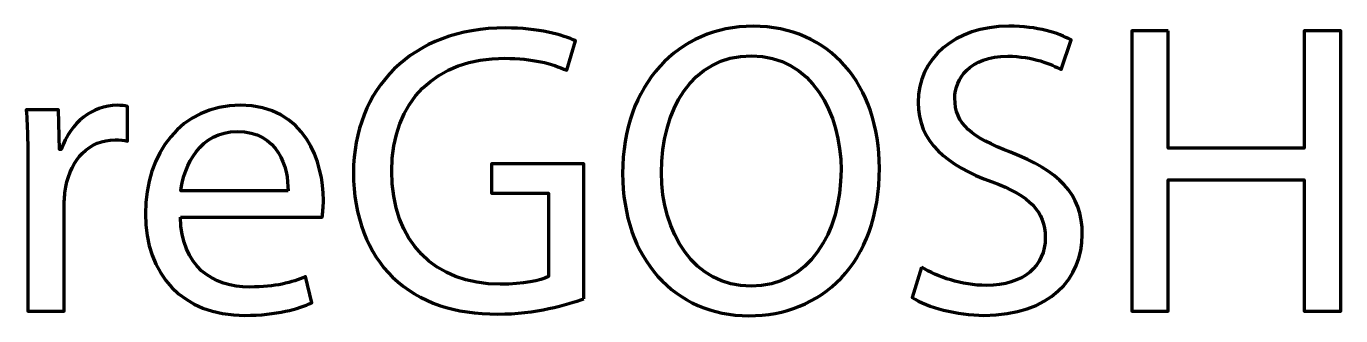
# Model space of a CAD drawing. Extents: x 202 to 552, y 394 to 471.
import ezdxf

# ---------------------------------------------------------------- set-up
doc = ezdxf.new("R2010")
doc.units = 0
doc.header["$MEASUREMENT"] = 0
doc.layers.add('Layer 1', color=7, linetype='Continuous', lineweight=0)

# ---------------------------------------------------------------- blocks, each defined once
blk = doc.blocks.new('Block_1')
at = {"layer": 'Layer 1', "color": 18, "lineweight": 106, "true_color": 0x000000}
for points, knots in [([(350.56, 398.36), (346.24, 396.81), (337.71, 394.26), (327.64, 394.26), (316.34, 394.26), (307.04, 397.14), (299.73, 404.11), (293.31, 410.32), (289.32, 420.28), (289.32, 431.91), (289.43, 454.17), (304.72, 470.44), (329.74, 470.44), (338.38, 470.44), (345.13, 468.56), (348.35, 467.01), (348.35, 467.01), (346.02, 459.15), (346.02, 459.15), (342.03, 460.92), (337.05, 462.36), (329.52, 462.36), (311.36, 462.36), (299.51, 451.07), (299.51, 432.35), (299.51, 413.42), (310.92, 402.23), (328.3, 402.23), (334.61, 402.23), (338.93, 403.12), (341.15, 404.23), (341.15, 404.23), (341.15, 426.48), (341.15, 426.48), (341.15, 426.48), (325.98, 426.48), (325.98, 426.48), (325.98, 426.48), (325.98, 434.23), (325.98, 434.23), (325.98, 434.23), (350.56, 434.23), (350.56, 434.23), (350.56, 434.23), (350.56, 398.36), (350.56, 398.36)], [0, 0, 0, 0, 1, 1, 1, 2, 2, 2, 3, 3, 3, 4, 4, 4, 5, 5, 5, 6, 6, 6, 7, 7, 7, 8, 8, 8, 9, 9, 9, 10, 10, 10, 11, 11, 11, 12, 12, 12, 13, 13, 13, 14, 14, 14, 15, 15, 15, 15]), ([(429.07, 433.13), (429.07, 407.44), (413.45, 393.82), (394.41, 393.82), (374.7, 393.82), (360.85, 409.1), (360.85, 431.69), (360.85, 455.38), (375.58, 470.89), (395.51, 470.89), (415.89, 470.89), (429.07, 455.27), (429.07, 433.13)], [0, 0, 0, 0, 1, 1, 1, 2, 2, 2, 3, 3, 3, 4, 4, 4, 4]), ([(440.25, 406.77), (444.57, 404.11), (450.88, 401.9), (457.52, 401.9), (467.38, 401.9), (473.14, 407.11), (473.14, 414.63), (473.14, 421.61), (469.15, 425.6), (459.07, 429.47), (446.89, 433.79), (439.36, 440.1), (439.36, 450.62), (439.36, 462.25), (449, 470.89), (463.5, 470.89), (471.14, 470.89), (476.68, 469.11), (480, 467.23), (480, 467.23), (477.34, 459.37), (477.34, 459.37), (474.91, 460.7), (469.92, 462.91), (463.17, 462.91), (452.98, 462.91), (449.11, 456.82), (449.11, 451.73), (449.11, 444.75), (453.65, 441.32), (463.94, 437.33), (476.57, 432.46), (482.99, 426.37), (482.99, 415.41), (482.99, 403.89), (474.46, 393.93), (456.86, 393.93), (449.66, 393.93), (441.8, 396.03), (437.81, 398.69), (437.81, 398.69), (440.25, 406.77), (440.25, 406.77)], [0, 0, 0, 0, 1, 1, 1, 2, 2, 2, 3, 3, 3, 4, 4, 4, 5, 5, 5, 6, 6, 6, 7, 7, 7, 8, 8, 8, 9, 9, 9, 10, 10, 10, 11, 11, 11, 12, 12, 12, 13, 13, 13, 14, 14, 14, 14]), ([(505.8, 469.67), (505.8, 469.67), (505.8, 438.44), (505.8, 438.44), (505.8, 438.44), (541.9, 438.44), (541.9, 438.44), (541.9, 438.44), (541.9, 469.67), (541.9, 469.67), (541.9, 469.67), (551.64, 469.67), (551.64, 469.67), (551.64, 469.67), (551.64, 395.03), (551.64, 395.03), (551.64, 395.03), (541.9, 395.03), (541.9, 395.03), (541.9, 395.03), (541.9, 430.03), (541.9, 430.03), (541.9, 430.03), (505.8, 430.03), (505.8, 430.03), (505.8, 430.03), (505.8, 395.03), (505.8, 395.03), (505.8, 395.03), (496.17, 395.03), (496.17, 395.03), (496.17, 395.03), (496.17, 469.67), (496.17, 469.67), (496.17, 469.67), (505.8, 469.67), (505.8, 469.67)], [0, 0, 0, 0, 1, 1, 1, 2, 2, 2, 3, 3, 3, 4, 4, 4, 5, 5, 5, 6, 6, 6, 7, 7, 7, 8, 8, 8, 9, 9, 9, 10, 10, 10, 11, 11, 11, 12, 12, 12, 12]), ([(371.15, 431.91), (371.15, 415.96), (379.79, 401.68), (394.96, 401.68), (410.24, 401.68), (418.88, 415.74), (418.88, 432.68), (418.88, 447.52), (411.13, 463.03), (395.07, 463.03), (379.13, 463.03), (371.15, 448.3), (371.15, 431.91)], [0, 0, 0, 0, 1, 1, 1, 2, 2, 2, 3, 3, 3, 4, 4, 4, 4]), ([(202.85, 431.91), (202.85, 438.22), (202.73, 443.65), (202.4, 448.63), (202.4, 448.63), (210.93, 448.63), (210.93, 448.63), (210.93, 448.63), (211.26, 438.11), (211.26, 438.11), (211.26, 438.11), (211.7, 438.11), (211.7, 438.11), (214.14, 445.31), (220.01, 449.85), (226.54, 449.85), (227.65, 449.85), (228.43, 449.74), (229.31, 449.52), (229.31, 449.52), (229.31, 440.32), (229.31, 440.32), (228.31, 440.55), (227.32, 440.66), (225.99, 440.66), (219.12, 440.66), (214.25, 435.45), (212.92, 428.14), (212.7, 426.82), (212.48, 425.27), (212.48, 423.6), (212.48, 423.6), (212.48, 395.03), (212.48, 395.03), (212.48, 395.03), (202.85, 395.03), (202.85, 395.03), (202.85, 395.03), (202.85, 431.91), (202.85, 431.91)], [0, 0, 0, 0, 1, 1, 1, 2, 2, 2, 3, 3, 3, 4, 4, 4, 5, 5, 5, 6, 6, 6, 7, 7, 7, 8, 8, 8, 9, 9, 9, 10, 10, 10, 11, 11, 11, 12, 12, 12, 13, 13, 13, 13]), ([(243.37, 420.06), (243.59, 406.88), (252.01, 401.46), (261.75, 401.46), (268.73, 401.46), (272.94, 402.68), (276.59, 404.23), (276.59, 404.23), (278.25, 397.25), (278.25, 397.25), (274.82, 395.7), (268.95, 393.93), (260.43, 393.93), (243.93, 393.93), (234.07, 404.78), (234.07, 420.95), (234.07, 437.11), (243.59, 449.85), (259.21, 449.85), (276.7, 449.85), (281.35, 434.46), (281.35, 424.6), (281.35, 422.61), (281.13, 421.06), (281.02, 420.06), (281.02, 420.06), (243.37, 420.06), (243.37, 420.06)], [0, 0, 0, 0, 1, 1, 1, 2, 2, 2, 3, 3, 3, 4, 4, 4, 5, 5, 5, 6, 6, 6, 7, 7, 7, 8, 8, 8, 9, 9, 9, 9]), ([(271.94, 427.04), (272.05, 433.24), (269.39, 442.87), (258.43, 442.87), (248.58, 442.87), (244.26, 433.79), (243.48, 427.04), (243.48, 427.04), (271.94, 427.04), (271.94, 427.04)], [0, 0, 0, 0, 1, 1, 1, 2, 2, 2, 3, 3, 3, 3])]:
    blk.add_open_spline(points, degree=3, knots=knots, dxfattribs=at)
blk = doc.blocks.new('Block_0')
at = {"layer": 'Layer 1'}
blk.add_blockref('Block_1', (0, 0), dxfattribs=at)

msp = doc.modelspace()

# ---------------------------------------------------------------- block references
at = {"layer": 'Layer 1'}
msp.add_blockref('Block_0', (0, 0), dxfattribs=at)

doc.saveas('drawing.dxf')
